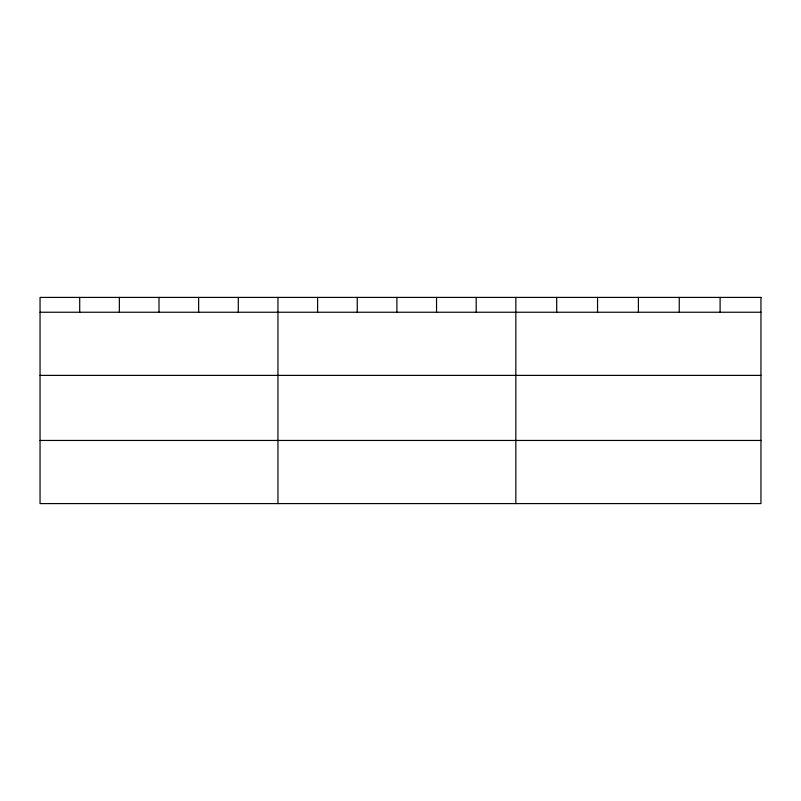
<?xml version="1.0" encoding="UTF-8"?>
<svg xmlns="http://www.w3.org/2000/svg" width="801" height="801" viewBox="0 0 801 801"><rect width="100%" height="100%" fill="white"/><g stroke="black" fill="none" stroke-linecap="round" stroke-linejoin="round"><path stroke-width="1.2" d="M40.05 312.24L760.95 312.24M40.05 375.389L760.95 375.389M40.05 440.45L760.95 440.45M720.099 297.411L720.099 312.24M679.248 297.411L679.248 312.24M638.397 297.411L638.397 312.24M597.546 297.411L597.546 312.24M556.695 297.411L556.695 312.24M515.844 297.411L515.844 503.589M476.195 297.411L476.195 312.24M436.545 297.411L436.545 312.24M396.895 297.411L396.895 312.24M357.246 297.411L357.246 312.24M317.596 297.411L317.596 312.24M277.947 297.411L277.947 503.589M238.297 297.411L238.297 312.24M198.648 297.411L198.648 312.24M158.999 297.411L158.999 312.24M119.349 297.411L119.349 312.24M79.699 297.411L79.699 312.24M760.95 297.411L40.05 297.411L40.05 503.589L760.95 503.589L760.95 297.411"/></g></svg>
